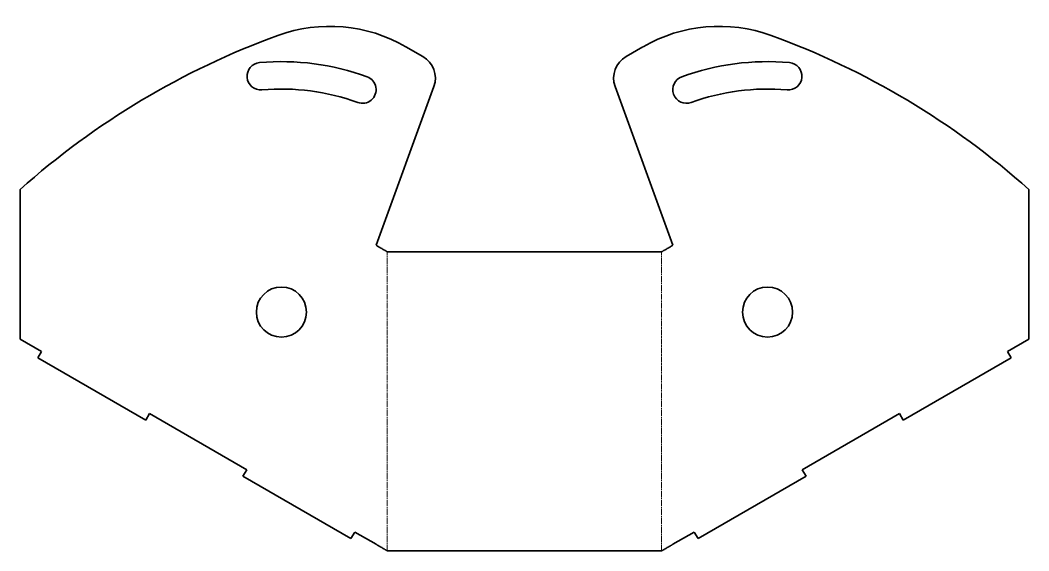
# Model space of a CAD drawing. Header units: inches. Extents: x 0 to 404, y 0 to 213.
import ezdxf

# ---------------------------------------------------------------- set-up
doc = ezdxf.new("R2010")
doc.units = ezdxf.units.IN
doc.header["$MEASUREMENT"] = 0
doc.linetypes.add('Chain', pattern=[13.68, 9.12, -1.14, 2.28, -1.14])
doc.layers.add('SIMUMAK Bend Centerline (ISO)', color=7, linetype='Chain', lineweight=9)
doc.layers.add('SIMUMAK Visible (ISO)', color=7, linetype='Continuous', lineweight=35)

# ---------------------------------------------------------------- blocks, each defined once
blk = doc.blocks.new('CDR-IN-V029-CI001_Chapa Soldado_CDR-IN-V029-CI001 (Desplegada)')
at = {"layer": 'SIMUMAK Bend Centerline (ISO)', "ltscale": 0.263158}
for p, q in [((-56.4, -109.78), (-56.4, 10.22)), ((53.6, -109.78), (53.6, 10.22))]:
    blk.add_line(p, q, dxfattribs=at)
at = {"layer": 'SIMUMAK Visible (ISO)'}
for p, q in [((-42.14, 88.6), (-48.92, 92.51)), ((46.12, 92.51), (39.34, 88.6)), ((-60.92, 12.84), (-37.75, 76.52)), ((34.95, 76.52), (58.12, 12.84)), ((-203.62, -24.78), (-203.62, 35.22)), ((200.82, 35.22), (200.82, -24.78)), ((53.6, 10.22), (-56.4, 10.22)), ((-195.06, -29.72), (-203.62, -24.78)), ((200.82, -24.78), (192.26, -29.72)), ((-195.06, -29.72), (-196.56, -32.32)), ((-196.56, -32.32), (-153.26, -57.32)), ((193.76, -32.32), (150.46, -57.32)), ((192.26, -29.72), (193.76, -32.32)), ((-153.26, -57.32), (-151.76, -54.72)), ((-112.79, -77.22), (-151.76, -54.72)), ((148.96, -54.72), (109.99, -77.22)), ((150.46, -57.32), (148.96, -54.72)), ((-112.79, -77.22), (-114.29, -79.82)), ((-114.29, -79.82), (-70.99, -104.82)), ((68.19, -104.82), (111.49, -79.82)), ((111.49, -79.82), (109.99, -77.22)), ((-70.99, -104.82), (-69.49, -102.22)), ((-60.92, -107.16), (-69.49, -102.22)), ((66.69, -102.22), (58.12, -107.16)), ((66.69, -102.22), (68.19, -104.82)), ((-56.4, -109.78), (53.6, -109.78))]:
    blk.add_line(p, q, dxfattribs=at)
for centre in [(-98.87, -13.96), (96.07, -13.96)]:
    blk.add_circle(centre, 10.05, dxfattribs=at)
for centre, radius, start, end in [((-79.46, 39.63), 61.07, 60, 110), ((76.66, 39.63), 61.07, 70, 120), ((8.61, -202.33), 318.55, 110, 131.7774), ((-11.41, -202.33), 318.55, 48.2226, 70), ((-98.87, -13.96), 89.5, 70, 95), ((96.07, -13.96), 89.5, 85, 110)]:
    blk.add_arc(centre, radius, start, end, dxfattribs=at)
at = {"layer": 'SIMUMAK Visible (ISO)', "extrusion": (0, 0, -1)}
for centre, radius, start, end in [((107.15, 80.68), 5.5, 265, 85), ((98.87, -13.96), 100.5, 85, 110), ((47.14, 79.94), 10, 120, 200), ((-44.34, 79.94), 10, 340, 60), ((-96.07, -13.96), 100.5, 70, 95), ((-104.35, 80.68), 5.5, 95, 275), ((66.38, 75.31), 5.5, 110, 290), ((-63.58, 75.31), 5.5, 250, 70)]:
    blk.add_arc(centre, radius, start, end, dxfattribs=at)
at = {"layer": 'SIMUMAK Visible (ISO)'}
for points in [[(-56.4, 10.22), (-56.51, 10.29), (-56.62, 10.35), (-56.72, 10.41), (-56.83, 10.47), (-56.94, 10.54), (-57.05, 10.6), (-57.15, 10.66), (-57.26, 10.72), (-57.37, 10.78), (-57.48, 10.85), (-57.58, 10.91), (-57.69, 10.97), (-57.8, 11.03), (-57.91, 11.1), (-58.02, 11.16), (-58.12, 11.22), (-58.23, 11.28), (-58.34, 11.34), (-58.55, 11.47), (-58.77, 11.59), (-58.99, 11.72), (-59.09, 11.78), (-59.2, 11.84), (-59.31, 11.9), (-59.42, 11.97), (-59.52, 12.03), (-59.63, 12.09), (-59.74, 12.15), (-59.85, 12.21), (-59.95, 12.28), (-60.06, 12.34), (-60.17, 12.4), (-60.28, 12.46), (-60.39, 12.53), (-60.49, 12.59), (-60.6, 12.65), (-60.71, 12.71), (-60.82, 12.77), (-60.92, 12.84)], [(58.12, 12.84), (58.02, 12.77), (57.91, 12.71), (57.8, 12.65), (57.69, 12.59), (57.59, 12.53), (57.48, 12.46), (57.37, 12.4), (57.26, 12.34), (57.15, 12.28), (57.05, 12.21), (56.94, 12.15), (56.83, 12.09), (56.72, 12.03), (56.62, 11.97), (56.51, 11.9), (56.4, 11.84), (56.29, 11.78), (56.19, 11.72), (55.97, 11.59), (55.75, 11.47), (55.54, 11.34), (55.43, 11.28), (55.32, 11.22), (55.22, 11.16), (55.11, 11.1), (55, 11.03), (54.89, 10.97), (54.78, 10.91), (54.68, 10.85), (54.57, 10.78), (54.46, 10.72), (54.35, 10.66), (54.25, 10.6), (54.14, 10.54), (54.03, 10.47), (53.92, 10.41), (53.82, 10.35), (53.71, 10.29), (53.6, 10.22)], [(-60.92, -107.16), (-60.82, -107.23), (-60.71, -107.29), (-60.6, -107.35), (-60.49, -107.41), (-60.39, -107.47), (-60.28, -107.54), (-60.17, -107.6), (-60.06, -107.66), (-59.95, -107.72), (-59.85, -107.79), (-59.74, -107.85), (-59.63, -107.91), (-59.52, -107.97), (-59.42, -108.03), (-59.31, -108.1), (-59.2, -108.16), (-59.09, -108.22), (-58.99, -108.28), (-58.77, -108.41), (-58.55, -108.53), (-58.34, -108.66), (-58.23, -108.72), (-58.12, -108.78), (-58.02, -108.84), (-57.91, -108.9), (-57.8, -108.97), (-57.69, -109.03), (-57.58, -109.09), (-57.48, -109.15), (-57.37, -109.22), (-57.26, -109.28), (-57.15, -109.34), (-57.05, -109.4), (-56.94, -109.46), (-56.83, -109.53), (-56.72, -109.59), (-56.62, -109.65), (-56.51, -109.71), (-56.4, -109.78)], [(53.6, -109.78), (53.71, -109.71), (53.82, -109.65), (53.92, -109.59), (54.03, -109.53), (54.14, -109.46), (54.25, -109.4), (54.35, -109.34), (54.46, -109.28), (54.57, -109.22), (54.68, -109.15), (54.78, -109.09), (54.89, -109.03), (55, -108.97), (55.11, -108.9), (55.22, -108.84), (55.32, -108.78), (55.43, -108.72), (55.54, -108.66), (55.75, -108.53), (55.97, -108.41), (56.19, -108.28), (56.29, -108.22), (56.4, -108.16), (56.51, -108.1), (56.62, -108.03), (56.72, -107.97), (56.83, -107.91), (56.94, -107.85), (57.05, -107.79), (57.15, -107.72), (57.26, -107.66), (57.37, -107.6), (57.48, -107.54), (57.59, -107.47), (57.69, -107.41), (57.8, -107.35), (57.91, -107.29), (58.02, -107.23), (58.12, -107.16)]]:
    blk.add_open_spline(points, degree=3, knots=[0, 0, 0, 0, 0.0486302, 0.0486302, 0.0486302, 0.0972891, 0.0972891, 0.0972891, 0.1459384, 0.1459384, 0.1459384, 0.1945608, 0.1945608, 0.1945608, 0.2432435, 0.2432435, 0.2432435, 0.2919689, 0.2919689, 0.2919689, 0.3893961, 0.3893961, 0.3893961, 0.4380277, 0.4380277, 0.4380277, 0.4866938, 0.4866938, 0.4866938, 0.5354122, 0.5354122, 0.5354122, 0.5841448, 0.5841448, 0.5841448, 0.6328537, 0.6328537, 0.6328537, 0.6815007, 0.6815007, 0.6815007, 0.6815007], dxfattribs=at)

msp = doc.modelspace()

# ---------------------------------------------------------------- block references
msp.add_blockref('CDR-IN-V029-CI001_Chapa Soldado_CDR-IN-V029-CI001 (Desplegada)', (203.62, 109.78))

doc.saveas('drawing.dxf')
